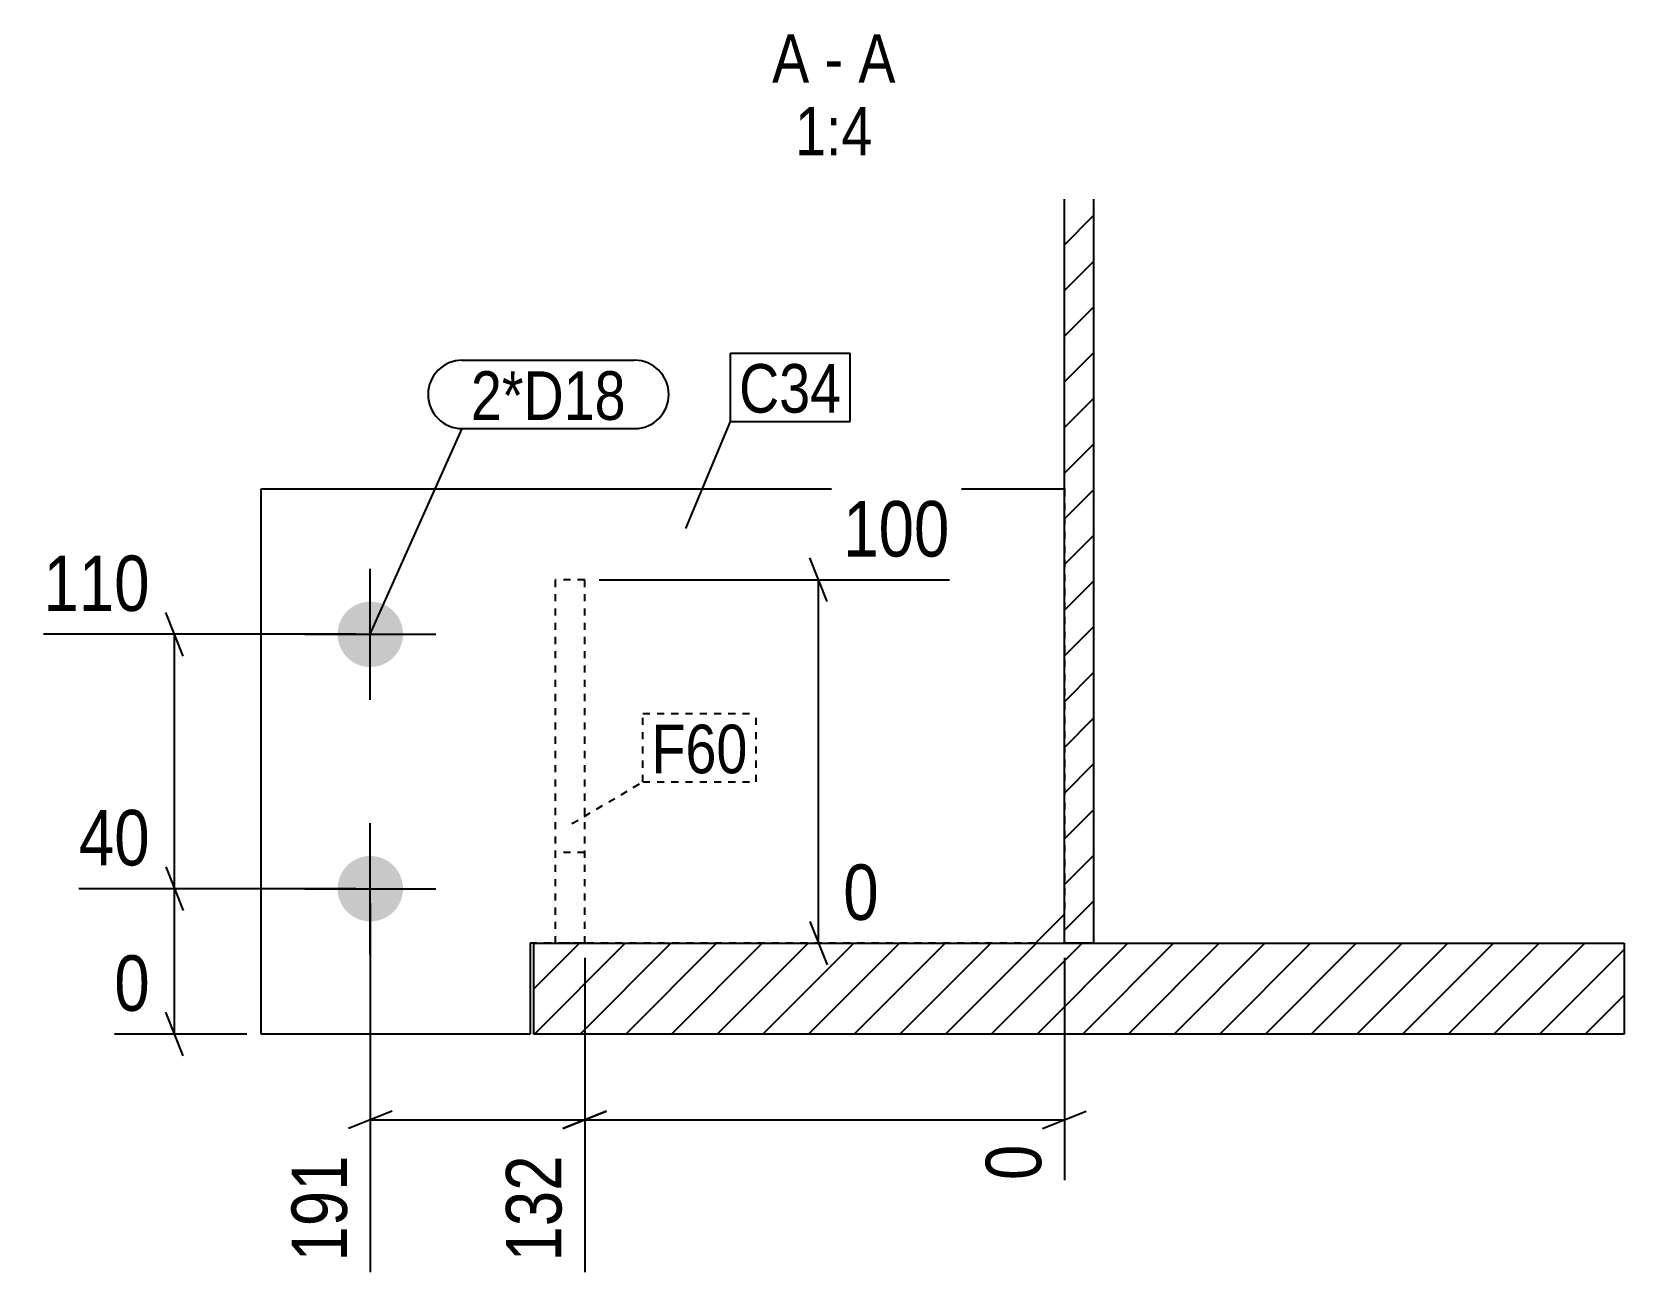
# Model space of a CAD drawing. Header units: millimetres. Extents: x 13 to 48750, y 16 to 3079.
# Drawn here: x 12.8 to 450.9, y 15.7 to 357.2 of the extents above; entities that cross this region are included whole.
import ezdxf

# ---------------------------------------------------------------- set-up
doc = ezdxf.new("R2010")
doc.units = ezdxf.units.MM
doc.linetypes.add('DXK_LINE_DOT2', pattern=[3.9198, 1.9599, -1.9599])
for name, color, linetype in [('MÅLSÆTNING', 7, 'Continuous'), ('STÅL', 7, 'Continuous'), ('TEKST', 7, 'Continuous')]:
    doc.layers.add(name, color=color, linetype=linetype)
doc.styles.add('Arial Narrow', font='ARIALN.TTF', dxfattribs={"height": 0.2})

msp = doc.modelspace()

# ---------------------------------------------------------------- hatches: boundary and pattern name
at = {"layer": 'STÅL', "linetype": 'Continuous'}
h = msp.add_hatch(dxfattribs=at)
h.set_pattern_fill('', scale=2.8, style=0, pattern_type=0)
h.set_pattern_definition([(45, (296.933, 311.25), (-6.28618, 6.28618), [])])
h.paths.add_polyline_path([(304.93, 311.25), (296.93, 311.25), (296.93, 106.5), (304.93, 106.5)])
for points in [[(105.93, 200.49, -1), (105.93, 182.49, -1)], [(105.93, 130.49, -1), (105.93, 112.49, -1)]]:
    msp.add_hatch(color=96, dxfattribs=at).paths.add_polyline_path(points)
h = msp.add_hatch(dxfattribs=at)
h.set_pattern_fill('', scale=2.8, style=0, pattern_type=0)
h.set_pattern_definition([(45, (150.933, 106.498), (-6.28618, 6.28618), [])])
h.paths.add_polyline_path([(450.93, 106.5), (150.93, 106.5), (150.93, 81.5), (450.93, 81.5)])

# ---------------------------------------------------------------- linework, layer by layer
at = {"layer": 'MÅLSÆTNING', "color": 7, "linetype": 'Continuous'}
for p, q in [((231.67, 200.49), (226.87, 212.49)), ((168.93, 206.49), (265.32, 206.49)), ((229.27, 106.5), (229.27, 206.49)), ((54.45, 185.49), (49.65, 197.49)), ((101.93, 191.49), (16, 191.49)), ((52.05, 121.49), (52.05, 191.49)), ((49.65, 127.49), (54.45, 115.49)), ((49.65, 127.49), (54.45, 115.49)), ((101.93, 121.49), (25.75, 121.49)), ((101.93, 121.49), (25.75, 121.49)), ((52.05, 81.49), (52.05, 121.49)), ((105.93, 117.49), (105.93, 16)), ((226.87, 112.5), (231.67, 100.5)), ((168.93, 106.5), (245.82, 106.5)), ((164.93, 102.5), (164.93, 16)), ((164.93, 102.5), (164.93, 16)), ((296.93, 102.5), (296.93, 41.33)), ((54.45, 75.49), (49.65, 87.49)), ((71.93, 81.49), (35.5, 81.49)), ((111.93, 60.28), (99.93, 55.48)), ((105.93, 57.88), (164.93, 57.88)), ((170.93, 60.28), (158.93, 55.48)), ((158.93, 55.48), (170.93, 60.28)), ((164.93, 57.88), (296.93, 57.88)), ((290.93, 55.48), (302.93, 60.28))]:
    msp.add_line(p, q, dxfattribs=at)
at = {"layer": 'STÅL', "color": 2, "linetype": 'Continuous'}
for p, q in [((296.93, 106.5), (296.93, 311.25)), ((304.93, 311.25), (304.93, 106.5)), ((150.93, 106.5), (450.93, 106.5)), ((150.93, 81.5), (150.93, 106.5)), ((304.93, 106.5), (296.93, 106.5)), ((450.93, 106.5), (450.93, 81.5)), ((450.93, 81.5), (150.93, 81.5))]:
    msp.add_line(p, q, dxfattribs=at)
at = {"layer": 'STÅL', "color": 4, "linetype": 'Continuous'}
for p, q in [((75.93, 81.49), (75.93, 231.49)), ((75.93, 231.49), (296.93, 231.49)), ((296.93, 114.49), (288.93, 106.49)), ((150.93, 106.49), (149.93, 106.49)), ((149.93, 106.49), (149.93, 81.49)), ((149.93, 81.49), (75.93, 81.49))]:
    msp.add_line(p, q, dxfattribs=at)
at = {"layer": 'STÅL', "color": 30, "linetype": 'DXK_LINE_DOT2'}
for p, q in [((296.93, 231.49), (296.93, 114.49)), ((164.93, 206.49), (156.93, 206.49)), ((156.93, 106.49), (156.93, 206.49)), ((164.93, 106.49), (164.93, 206.49)), ((164.93, 131.49), (156.93, 131.49)), ((288.93, 106.49), (150.93, 106.49)), ((156.93, 106.5), (164.93, 106.5)), ((164.93, 106.49), (156.93, 106.49))]:
    msp.add_line(p, q, dxfattribs=at)
at = {"layer": 'STÅL', "color": 96, "linetype": 'Continuous'}
for p, q in [((105.93, 173.49), (105.93, 209.49)), ((87.93, 191.49), (123.93, 191.49)), ((105.93, 103.49), (105.93, 139.49)), ((87.93, 121.49), (123.93, 121.49))]:
    msp.add_line(p, q, dxfattribs=at)
at = {"layer": 'TEKST', "color": 7, "linetype": 'Continuous'}
for p, q in [((205, 268.88), (237.94, 268.88)), ((205, 250.08), (205, 268.88)), ((237.94, 250.08), (237.94, 268.88)), ((131.22, 266.89), (178.65, 266.89)), ((192.73, 220.58), (205, 250.08)), ((205, 250.08), (237.94, 250.08)), ((105.93, 191.49), (131.22, 248.09)), ((131.22, 248.09), (178.65, 248.09))]:
    msp.add_line(p, q, dxfattribs=at)
at = {"layer": 'TEKST', "color": 7, "linetype": 'DXK_LINE_DOT2'}
for p, q in [((180.9, 169.66), (212.13, 169.66)), ((180.9, 150.86), (180.9, 169.66)), ((212.13, 150.86), (212.13, 169.66)), ((161.39, 139.4), (180.9, 150.86)), ((180.9, 150.86), (212.13, 150.86))]:
    msp.add_line(p, q, dxfattribs=at)
at = {"layer": 'TEKST', "color": 7, "linetype": 'Continuous'}
for centre, start, end in [((131.22, 257.49), 90, 270), ((178.65, 257.49), 270, 90)]:
    msp.add_arc(centre, 9.4, start, end, dxfattribs=at)

# ---------------------------------------------------------------- wipeouts: each hides what was drawn before it
at = {"color": 0, "linetype": 'Continuous'}
for points, layer in [([(102.73, 51.36), (80.33, 51.36), (80.33, 15.71), (102.73, 15.71)], 'MÅLSÆTNING'), ([(161.73, 51.36), (139.33, 51.36), (139.33, 15.71), (161.73, 15.71)], 'MÅLSÆTNING'), ([(226.72, 343.25), (226.72, 357.25), (216.49, 357.25), (216.49, 343.25)], 'TEKST'), ([(236.02, 343.25), (236.02, 357.25), (230.92, 357.25), (230.92, 343.25)], 'TEKST'), ([(250.44, 343.25), (250.44, 357.25), (240.22, 357.25), (240.22, 343.25)], 'TEKST'), ([(244.13, 323.25), (244.13, 337.25), (222.8, 337.25), (222.8, 323.25)], 'TEKST')]:
    msp.add_wipeout(points, dxfattribs=at).dxf.layer = layer
at = {"color": 0}
for points in [[(176.25, 250.49), (176.25, 264.49), (133.62, 264.49), (133.62, 250.49)], [(235.54, 252.48), (235.54, 266.48), (207.4, 266.48), (207.4, 252.48)], [(209.73, 153.26), (209.73, 167.26), (183.3, 167.26), (183.3, 153.26)]]:
    msp.add_wipeout(points, dxfattribs=at).dxf.layer = 'TEKST'

# ---------------------------------------------------------------- next in the draw order: texts
at = {"layer": 'MÅLSÆTNING', "color": 3, "linetype": 'Continuous', "style": 'Arial Narrow'}
for s, p in [('191', (99.53, 18.91)), ('132', (158.53, 18.91))]:
    msp.add_text(s, height=15.271, rotation=90.0002, dxfattribs=at).set_placement(p)
at = {"layer": 'TEKST', "color": 3, "linetype": 'Continuous', "style": 'Arial Narrow'}
for s, height, p in [('A', 13.36, (216.49, 343.25)), ('A', 13.36, (240.22, 343.25)), ('-', 13.36, (230.92, 343.25)), ('1:4', 13.362, (222.8, 323.25))]:
    msp.add_text(s, height=height, dxfattribs=at).set_placement(p)

# ---------------------------------------------------------------- next in the draw order: wipeouts: each hides what was drawn before it
at = {"color": 0, "linetype": 'Continuous'}
for points in [[(268.52, 209.69), (268.52, 232.09), (232.87, 232.09), (232.87, 209.69)], [(48.45, 194.69), (48.45, 217.09), (12.8, 217.09), (12.8, 194.69)], [(48.45, 124.69), (48.45, 147.09), (22.55, 147.09), (22.55, 124.69)], [(249.02, 109.7), (249.02, 132.1), (232.87, 132.1), (232.87, 109.7)], [(48.45, 84.69), (48.45, 107.09), (32.3, 107.09), (32.3, 84.69)], [(293.73, 54.28), (271.33, 54.28), (271.33, 38.13), (293.73, 38.13)]]:
    msp.add_wipeout(points, dxfattribs=at).dxf.layer = 'MÅLSÆTNING'
at = {"color": 0}
for points in [[(176.25, 250.49), (176.25, 264.49), (133.62, 264.49), (133.62, 250.49)], [(235.54, 252.48), (235.54, 266.48), (207.4, 266.48), (207.4, 252.48)], [(209.73, 153.26), (209.73, 167.26), (183.3, 167.26), (183.3, 153.26)]]:
    msp.add_wipeout(points, dxfattribs=at).dxf.layer = 'TEKST'

# ---------------------------------------------------------------- next in the draw order: texts
at = {"layer": 'MÅLSÆTNING', "color": 3, "linetype": 'Continuous', "style": 'Arial Narrow'}
for s, height, p in [('100', 15.271, (236.07, 212.89)), ('110', 15.271, (16, 197.89)), ('40', 15.271, (25.75, 127.89)), ('0', 15.27, (236.07, 112.9)), ('0', 15.27, (35.5, 87.89))]:
    msp.add_text(s, height=height, dxfattribs=at).set_placement(p)
msp.add_text('0', height=15.27, rotation=90.0002, dxfattribs=at).set_placement((290.53, 41.33))
at = {"layer": 'TEKST', "color": 3, "style": 'Arial Narrow'}
for s, p in [('2*D18', (133.62, 250.49)), ('C34', (207.4, 252.48)), ('F60', (183.3, 153.26))]:
    msp.add_text(s, height=13.362, dxfattribs=at).set_placement(p)

doc.saveas('drawing.dxf')
